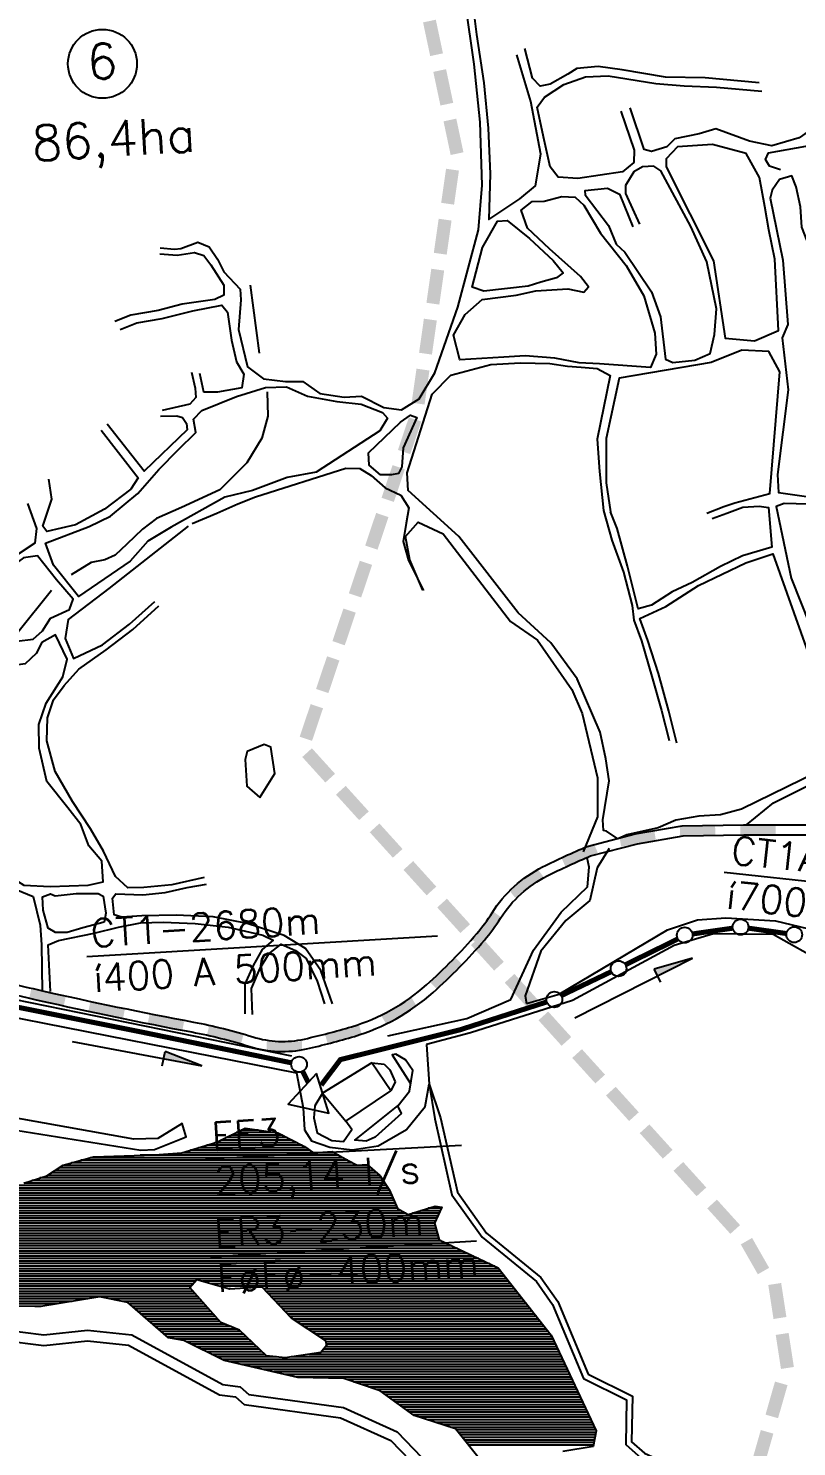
# Model space of a CAD drawing. Extents: x 682046 to 690153, y 7551609 to 7556947.
# Drawn here: x 685590 to 686352, y 7552906 to 7554313 of the extents above; entities that cross this region are included whole.
import ezdxf
from ezdxf.enums import TextEntityAlignment as Align

# ---------------------------------------------------------------- set-up
doc = ezdxf.new("R2010")
doc.units = 0
doc.header["$LTSCALE"] = 80
doc.header["$MEASUREMENT"] = 0
doc.linetypes.add('HIDDEN', pattern=[0.375, 0.25, -0.125])
for name, color, linetype in [('ESTACAO', 5, 'CONTINUOUS'), ('HATCH', 150, 'CONTINUOUS'), ('L-FERREA', 6, 'CONTINUOUS'), ('LIMITE-BACIA', 3, 'CONTINUOUS'), ('RIO', 4, 'CONTINUOUS'), ('RODOVIA', 1, 'CONTINUOUS'), ('RUA', 7, 'CONTINUOUS'), ('TEXTO', 5, 'CONTINUOUS'), ('TEXTO2', 5, 'CONTINUOUS')]:
    doc.layers.add(name, color=color, linetype=linetype)
doc.styles.get("Standard").update_dxf_attribs({"font": 'ROMANSBR.SHX'})

# ---------------------------------------------------------------- blocks, each defined once
blk = doc.blocks.new('*X10')
at = {"layer": 'HATCH', "color": 0}
for p, q in [((685851.803834, 7553210), (685781.029578, 7553210)), ((685846.922127, 7553212.5), (685786.11116, 7553212.5)), ((685842.04042, 7553215), (685791.192743, 7553215)), ((685835.887935, 7553217.5), (685796.274325, 7553217.5)), ((685818.215282, 7553220), (685801.355908, 7553220)), ((685898.105447, 7553195), (685701.135765, 7553195)), ((685893.747828, 7553197.5), (685742.923779, 7553197.5)), ((685869.393611, 7553200), (685750.993405, 7553200)), ((685865.798178, 7553202.5), (685759.063032, 7553202.5)), ((685861.567247, 7553205), (685767.132658, 7553205)), ((685856.685541, 7553207.5), (685775.202285, 7553207.5)), ((685932.967884, 7553180), (685616.624396, 7553180)), ((685930.107296, 7553182.5), (685620.491198, 7553182.5)), ((685927.246707, 7553185), (685624.358, 7553185)), ((685911.643905, 7553187.5), (685633.126131, 7553187.5)), ((685906.820683, 7553190), (685642.366422, 7553190)), ((685902.463065, 7553192.5), (685651.606713, 7553192.5)), ((685943.597537, 7553167.5), (685585.993712, 7553167.5)), ((685941.980211, 7553170), (685593.749835, 7553170)), ((685940.362886, 7553172.5), (685601.505957, 7553172.5)), ((685938.68906, 7553175), (685608.890791, 7553175)), ((685935.828472, 7553177.5), (685612.757593, 7553177.5)), ((685951.705844, 7553152.5), (685529.995664, 7553152.5)), ((685950.60193, 7553155), (685535.206412, 7553155)), ((685949.498016, 7553157.5), (685540.41716, 7553157.5)), ((685948.394101, 7553160), (685545.627908, 7553160)), ((685946.832188, 7553162.5), (685550.838656, 7553162.5)), ((685945.214862, 7553165), (685556.049404, 7553165)), ((685964.402884, 7553137.5), (685486.913173, 7553137.5)), ((685960.045255, 7553140), (685491.351913, 7553140)), ((685956.121502, 7553142.5), (685495.790654, 7553142.5)), ((685955.017588, 7553145), (685500.229395, 7553145)), ((685953.913673, 7553147.5), (685504.668136, 7553147.5)), ((685952.809759, 7553150), (685524.784916, 7553150)), ((685997.478642, 7553137.5), (685971.202495, 7553137.5)), ((685998.657264, 7553140), (685978.962785, 7553140)), ((685999.835887, 7553142.5), (685986.723074, 7553142.5)), ((685993.567714, 7553125), (685464.719468, 7553125)), ((685992.890984, 7553127.5), (685469.158209, 7553127.5)), ((685993.942774, 7553130), (685473.59695, 7553130)), ((685995.121397, 7553132.5), (685478.035691, 7553132.5)), ((685996.300019, 7553135), (685482.474432, 7553135)), ((685999.540408, 7553110), (685330.638668, 7553110)), ((685996.951362, 7553112.5), (685332.825, 7553112.5)), ((685996.274632, 7553115), (685335.011332, 7553115)), ((685995.597903, 7553117.5), (685337.197664, 7553117.5)), ((685994.921173, 7553120), (685341.056157, 7553120)), ((685994.244443, 7553122.5), (685435.920053, 7553122.5)), ((686026.163948, 7553097.5), (685319.707007, 7553097.5)), ((686020.83924, 7553100), (685321.893339, 7553100)), ((686015.514532, 7553102.5), (685324.079671, 7553102.5)), ((686010.189824, 7553105), (685326.266003, 7553105)), ((686004.865116, 7553107.5), (685328.452336, 7553107.5)), ((686056.805673, 7553082.5), (685314.909454, 7553082.5)), ((686052.787487, 7553085), (685315.37917, 7553085)), ((686047.462779, 7553087.5), (685315.848887, 7553087.5)), ((686042.138071, 7553090), (685316.318604, 7553090)), ((686036.813363, 7553092.5), (685316.78832, 7553092.5)), ((686031.488655, 7553095), (685317.520675, 7553095)), ((685753.736899, 7553067.5), (685312.091153, 7553067.5)), ((685755.923231, 7553070), (685312.56087, 7553070)), ((686064.670737, 7553072.5), (685313.030587, 7553072.5)), ((686062.704471, 7553075), (685313.500303, 7553075)), ((686060.738205, 7553077.5), (685313.97002, 7553077.5)), ((686058.771939, 7553080), (685314.439737, 7553080)), ((686066.637003, 7553070), (685762.956512, 7553070)), ((686068.60327, 7553067.5), (685771.776876, 7553067.5)), ((685758.14377, 7553055), (685309.74257, 7553055)), ((685755.91602, 7553057.5), (685310.212286, 7553057.5)), ((685753.688271, 7553060), (685310.682003, 7553060)), ((685751.460522, 7553062.5), (685311.15172, 7553062.5)), ((685751.550566, 7553065), (685311.621436, 7553065)), ((686070.569536, 7553065), (685780.59724, 7553065)), ((685790.599538, 7553062.5), (685789.417604, 7553062.5)), ((686072.535802, 7553062.5), (685823.532763, 7553062.5)), ((686074.502068, 7553060), (685825.873748, 7553060)), ((686076.468334, 7553057.5), (685828.214733, 7553057.5)), ((686078.4346, 7553055), (685830.555718, 7553055)), ((685618.413832, 7553047.5), (685305.968393, 7553047.5)), ((685633.73143, 7553050), (685307.480229, 7553050)), ((685649.049028, 7553052.5), (685308.992064, 7553052.5)), ((685603.096234, 7553045), (685596.819965, 7553045)), ((685760.371519, 7553052.5), (685671.053471, 7553052.5)), ((685762.599268, 7553050), (685683.793512, 7553050)), ((685764.827017, 7553047.5), (685690.686688, 7553047.5)), ((685767.054766, 7553045), (685693.545357, 7553045)), ((685769.282515, 7553042.5), (685696.404026, 7553042.5)), ((685771.510264, 7553040), (685699.262695, 7553040)), ((686080.400867, 7553052.5), (685832.896703, 7553052.5)), ((686082.367133, 7553050), (685835.237688, 7553050)), ((686084.333399, 7553047.5), (685837.578672, 7553047.5)), ((686086.299665, 7553045), (685839.919657, 7553045)), ((686088.265931, 7553042.5), (685842.260642, 7553042.5)), ((686090.232197, 7553040), (685844.601627, 7553040)), ((685773.738013, 7553037.5), (685702.121364, 7553037.5)), ((685775.965763, 7553035), (685704.980033, 7553035)), ((685778.193512, 7553032.5), (685707.838702, 7553032.5)), ((685780.421261, 7553030), (685710.697371, 7553030)), ((685785.225272, 7553027.5), (685713.556041, 7553027.5)), ((685791.191237, 7553025), (685716.41471, 7553025)), ((686092.198464, 7553037.5), (685846.942612, 7553037.5)), ((686094.16473, 7553035), (685849.283597, 7553035)), ((686096.130996, 7553032.5), (685852.267718, 7553032.5)), ((686098.097262, 7553030), (685856.10255, 7553030)), ((686100.063528, 7553027.5), (685859.937382, 7553027.5)), ((686102.029794, 7553025), (685863.772214, 7553025)), ((685797.157202, 7553022.5), (685719.273379, 7553022.5)), ((685801.038493, 7553020), (685722.132048, 7553020)), ((685803.658224, 7553017.5), (685724.990717, 7553017.5)), ((685806.277955, 7553015), (685727.849386, 7553015)), ((685808.897686, 7553012.5), (685736.806422, 7553012.5)), ((686103.996061, 7553022.5), (685867.607046, 7553022.5)), ((686105.962327, 7553020), (685871.441878, 7553020)), ((686107.928593, 7553017.5), (685875.276711, 7553017.5)), ((686109.37991, 7553015), (685879.111543, 7553015)), ((686110.546917, 7553012.5), (685882.946375, 7553012.5)), ((685811.517416, 7553010), (685746.577709, 7553010)), ((685814.137147, 7553007.5), (685751.620107, 7553007.5)), ((685816.756878, 7553005), (685756.662505, 7553005)), ((685819.376609, 7553002.5), (685761.704903, 7553002.5)), ((685821.99634, 7553000), (685766.747301, 7553000)), ((685824.616071, 7552997.5), (685771.789699, 7552997.5)), ((686117.548957, 7552997.5), (685868.261311, 7552997.5)), ((686116.381951, 7553000), (685880.84401, 7553000)), ((686115.214944, 7553002.5), (685882.808349, 7553002.5)), ((686114.047937, 7553005), (685884.772687, 7553005)), ((686111.713924, 7553010), (685884.940988, 7553010)), ((686112.88093, 7553007.5), (685885.424867, 7553007.5)), ((685836.187082, 7552995), (685776.832097, 7552995)), ((686119.882971, 7552992.5), (685781.874495, 7552992.5)), ((686121.049978, 7552990), (685789.891125, 7552990)), ((686122.216984, 7552987.5), (685800.878841, 7552987.5)), ((686123.383991, 7552985), (685811.866558, 7552985)), ((686118.715964, 7552995), (685850.619542, 7552995)), ((686124.550998, 7552982.5), (685822.854274, 7552982.5)), ((686125.718005, 7552980), (685833.84199, 7552980)), ((686126.885012, 7552977.5), (685844.829707, 7552977.5)), ((686128.052018, 7552975), (685855.817423, 7552975)), ((686129.219025, 7552972.5), (685905.501755, 7552972.5)), ((686130.386032, 7552970), (685912.951468, 7552970)), ((686131.553039, 7552967.5), (685920.401181, 7552967.5)), ((686132.720045, 7552965), (685927.850894, 7552965)), ((686133.887052, 7552962.5), (685935.300607, 7552962.5)), ((686135.054059, 7552960), (685940.744459, 7552960)), ((686136.221066, 7552957.5), (685944.188404, 7552957.5)), ((686137.388072, 7552955), (685947.632349, 7552955)), ((686138.555079, 7552952.5), (685951.076295, 7552952.5)), ((686139.722086, 7552950), (685954.52024, 7552950)), ((686140.889093, 7552947.5), (685957.964185, 7552947.5)), ((686142.056099, 7552945), (685961.408131, 7552945)), ((686143.223106, 7552942.5), (685964.852076, 7552942.5)), ((686144.390113, 7552940), (685968.296022, 7552940)), ((686145.55712, 7552937.5), (685971.739967, 7552937.5)), ((686146.724126, 7552935), (685978.340688, 7552935)), ((686147.891133, 7552932.5), (685986.047631, 7552932.5)), ((686149.05814, 7552930), (685993.754575, 7552930)), ((686150.225147, 7552927.5), (686001.461518, 7552927.5)), ((686151.392154, 7552925), (686009.168461, 7552925)), ((686152.55916, 7552922.5), (686014.585836, 7552922.5)), ((686152.726722, 7552920), (686016.576164, 7552920)), ((686152.276585, 7552917.5), (686018.566492, 7552917.5)), ((686151.826448, 7552915), (686020.55682, 7552915)), ((686151.376312, 7552912.5), (686022.547148, 7552912.5)), ((686150.926175, 7552910), (686024.537476, 7552910)), ((686150.476039, 7552907.5), (686026.527804, 7552907.5))]:
    blk.add_line(p, q, dxfattribs=at)
blk = doc.blocks.new('C')
at = {"layer": 'LIMITE-BACIA'}
blk.add_solid([(-33.924369, -12.897837), (-34.049212, 12.897837), (34.174054, -12.568263), (34.049212, 13.227411)], dxfattribs=at)
blk = doc.blocks.new('G1')
at = {"layer": 'LIMITE-BACIA', "xscale": 0.5, "yscale": 0.5, "zscale": 0.5}
blk.add_blockref('C', (-0.062421, 0), dxfattribs=at)
blk = doc.blocks.new('ER')
at = {"layer": 'L-FERREA'}
blk.add_solid([(-17.530155, 4.894154), (-17.49992, -5.105801), (17.469685, 4.999977), (17.49992, -4.999977)], dxfattribs=at)

msp = doc.modelspace()

# ---------------------------------------------------------------- linework, layer by layer
at = {"layer": 'ESTACAO'}
for p, q in [((686131.987742, 7553331.232971), (686248.553626, 7553390.739328)), ((686248.553626, 7553390.739328), (686210.720454, 7553379.743805)), ((686217.290574, 7553366.762838), (686210.720454, 7553379.743805)), ((685633.788133, 7553308.051974), (685762.363821, 7553283.620348)), ((685722.965815, 7553283.838639), (685725.731285, 7553298.122342)), ((685762.363821, 7553283.620348), (685725.731285, 7553298.122342))]:
    msp.add_line(p, q, dxfattribs=at)
at = {"layer": 'ESTACAO', "linetype": 'CONTINUOUS', "const_width": 5.012183}
for points in [[(686248.623329, 7553414.604667), (686288.524178, 7553420.365526)], [(686303.952611, 7553420.383629), (686341.759586, 7553415.015621)], [(686182.090606, 7553384.065689), (686234.140239, 7553409.631802)], [(686118.411528, 7553353.405919), (686168.132228, 7553377.196615)]]:
    msp.add_lwpolyline(points, dxfattribs=at)
at = {"layer": 'ESTACAO', "const_width": 5.012183}
for points in [[(685546.93394, 7553348.498612), (685704.975601, 7553316.757633), (685850.988047, 7553286.763559)], [(685862.143178, 7553278.243689), (685867.694534, 7553267.285172)]]:
    msp.add_lwpolyline(points, dxfattribs=at)
at = {"layer": 'ESTACAO', "linetype": 'HIDDEN', "const_width": 5.012183}
msp.add_lwpolyline([(685880.531941, 7553264.69578), (685899.572861, 7553289.92616), (686018.239388, 7553319.54513), (686104.208556, 7553347.189005)], dxfattribs=at)
at = {"layer": 'ESTACAO'}
msp.add_lwpolyline([(685875.825756, 7553276.148717), (685847.947091, 7553245.759213), (685888.204505, 7553236.810333)], close=True, dxfattribs=at)
for centre in [(686240.910408, 7553413.49108), (686296.237098, 7553421.479112), (686349.475099, 7553413.920137), (686175.320437, 7553380.206411), (686111.629915, 7553349.566786), (685858.621547, 7553285.195475)]:
    msp.add_circle(centre, 7.792895, dxfattribs=at)
for points in [[(686210.720454, 7553379.743805), (686214.005514, 7553373.253322), (686248.553626, 7553390.739328)], [(685725.731285, 7553298.122342), (685724.34855, 7553290.98049), (685762.363821, 7553283.620348)]]:
    msp.add_solid(points, dxfattribs=at)
at = {"layer": 'L-FERREA'}
for points in [[(685538.284603, 7553374.100071, 0.006673), (685603.077729, 7553358.470766, 0.009488), (685754.005451, 7553327.18805, -0.02972), (685812.788327, 7553312.50214, 0.132074), (685863.923617, 7553310.372917, 0.017489), (685910.598443, 7553322.589143, 0.109609), (685984.823631, 7553364.040341, 0.034213), (686034.716708, 7553415.008204, 0.035515), (686049.966747, 7553435.690927, -0.135891), (686100.076436, 7553481.108993, -0.017149), (686144.369204, 7553501.524754), (686191.936531, 7553513.974575), (686238.416368, 7553521.904871), (686299.284912, 7553523.031334), (686362.066252, 7553523.031334)], [(685535.810157, 7553364.411051, 0.006673), (685600.862736, 7553348.719161, 0.009488), (685752.162059, 7553317.359423, -0.02972), (685809.792609, 7553302.961402, 0.132074), (685866.115806, 7553300.61616, 0.017489), (685913.46719, 7553313.009462, 0.109609), (685991.474837, 7553356.572982, 0.034213), (686042.324108, 7553408.517637, 0.035515), (686058.416139, 7553430.342304, -0.135891), (686104.571372, 7553472.176157, -0.016897), (686147.58981, 7553492.030843), (686194.047469, 7553504.19023), (686239.355127, 7553511.920532), (686299.377436, 7553513.031334), (686361.964288, 7553513.031334)]]:
    msp.add_lwpolyline(points, format="xyb", dxfattribs=at)
at = {"layer": 'RIO'}
for points in [[(685810.092148, 7554058.214755), (685819.069501, 7553990.917913)], [(685826.878552, 7553952.457742), (685827.6084, 7553928.388901), (685821.769637, 7553906.508141), (685806.851916, 7553882.003646), (685780.218351, 7553855.16798), (685742.023717, 7553837.675571), (685717.136222, 7553826.721152), (685703.392565, 7553816.21285), (685687.811386, 7553801.443768), (685676.160406, 7553790.563144), (685665.887976, 7553785.914015), (685652.445766, 7553783.246517), (685632.739971, 7553770.847421)], [(685613.019478, 7553755.512667), (685579.669732, 7553713.680017)], [(685585.790513, 7553167.434504), (685608.521651, 7553174.761341), (685624.69777, 7553185.219671), (685654.681821, 7553193.331983), (685715.326532, 7553195.509546), (685742.333748, 7553197.317206), (685777.216178, 7553208.123912), (685805.121022, 7553221.852334), (685837.64371, 7553217.251625), (685863.979106, 7553203.764849), (685872.870484, 7553197.582438), (685891.437935, 7553198.825204), (685907.306933, 7553189.721035), (685916.085378, 7553185.225448), (685926.213095, 7553185.903322), (685938.819059, 7553174.886388), (685948.274956, 7553160.269825), (685956.268707, 7553142.16663), (685966.848038, 7553136.097199), (685993.40364, 7553144.652164), (686000.268324, 7553143.417251), (685992.844723, 7553127.670901), (685997.349665, 7553111.028575), (686056.040744, 7553083.472566), (686108.628028, 7553016.610707), (686153.00492, 7552921.545079), (686150.239811, 7552906.188022), (686119.994247, 7552901.055018)], [(686038.585984, 7552892.354028), (686013.788687, 7552923.501278), (685972.63365, 7552936.851265), (685939.019926, 7552961.251858), (685902.879284, 7552973.380058), (685857.303203, 7552974.661945), (685784.39436, 7552991.250661), (685744.232008, 7553011.162989), (685729.126955, 7553013.882724), (685688.995198, 7553048.979264), (685661.061985, 7553054.460646), (685602.735954, 7553044.941198), (685553.378617, 7553045.431782)]]:
    msp.add_lwpolyline(points, dxfattribs=at)
at = {"layer": 'RIO', "linetype": 'CONTINUOUS'}
msp.add_lwpolyline([(685844.902645, 7552994.189863), (685826.269814, 7552995.921839), (685799.406424, 7553021.557478), (685781.113714, 7553029.222922), (685750.402544, 7553063.687273), (685757.320298, 7553071.597501), (685789.643395, 7553062.436003), (685821.590405, 7553064.574296), (685850.616734, 7553033.576307), (685884.675259, 7553011.372908), (685885.68421, 7553006.160088), (685880.210123, 7552999.193256)], close=True, dxfattribs=at)
at = {"layer": 'RODOVIA'}
msp.add_line((685930.840821, 7553286.842642), (685881.993391, 7553256.533907), dxfattribs=at)
at = {"layer": 'RODOVIA', "linetype": 'CONTINUOUS'}
for points in [[(685851.58739, 7553293.189742), (685446.379284, 7553375.967228), (685325.488475, 7553397.220892), (685270.639832, 7553407.288423), (685233.327222, 7553413.966201), (685233.327222, 7553413.966201), (685197.962428, 7553420.761655), (684919.344378, 7553470.17568), (684881.93056, 7553478.712213)], [(686084.085948, 7553345.501264), (686116.559787, 7553354.881051), (686223.872267, 7553418.742805), (686253.423498, 7553428.780225), (686281.6788, 7553430.671422), (686330.886963, 7553427.707655), (686371.009738, 7553418.204891)], [(686469.910914, 7553299.681547), (686465.416473, 7553314.985726), (686453.826416, 7553334.732943), (686411.179024, 7553362.452173), (686379.086961, 7553385.732133), (686328.688692, 7553414.064771), (686269.510075, 7553414.613304), (686230.338755, 7553403.115719), (686129.823786, 7553348.529842), (686028.620328, 7553316.357317), (685984.840406, 7553304.865592)], [(685946.599932, 7553313.618216), (686024.879927, 7553330.817206), (686068.453582, 7553349.55529)]]:
    msp.add_lwpolyline(points, dxfattribs=at)
at = {"layer": 'RODOVIA'}
msp.add_lwpolyline([(685543.520883, 7553338.273794), (685856.044242, 7553276.93235)], dxfattribs=at)
at = {"layer": 'RUA'}
for p, q in [((685930.840821, 7553286.842642), (685942.839012, 7553285.482577)), ((685949.490127, 7553258.888498), (685930.840821, 7553286.842642)), ((685942.839012, 7553285.482577), (685948.62358, 7553279.921104)), ((685948.62358, 7553279.921104), (685953.762955, 7553267.827047)), ((685953.762955, 7553267.827047), (685949.490127, 7553258.888498)), ((685881.993391, 7553256.533907), (685904.953277, 7553228.868282)), ((685904.953277, 7553228.868282), (685949.490127, 7553258.888498)), ((685960.199553, 7553236.351541), (685956.589373, 7553243.948818))]:
    msp.add_line(p, q, dxfattribs=at)
for points in [[(686029.081843, 7554370.100466), (686019.498351, 7554368.382306), (686017.56799, 7554365.022937), (686029.73093, 7554344.302747), (686034.387633, 7554306.929398), (686041.907418, 7554258.980553), (686045.993554, 7554214.032024), (686047.934065, 7554168.939858), (686046.656162, 7554123.6323), (686077.62061, 7554144.009001), (686092.923446, 7554156.8771), (686098.352456, 7554188.465232), (686088.400088, 7554240.558111), (686074.515247, 7554287.00424)], [(685720.954287, 7554095.371988), (685735.044242, 7554094.161638), (685741.481068, 7554094.59247), (685758.28719, 7554101.100911), (685769.37397, 7554096.459411), (685777.744532, 7554084.099092), (685783.969494, 7554071.595162), (685800.208423, 7554054.377927), (685800.925882, 7554043.658792), (685798.571818, 7554014.429926), (685807.519747, 7553977.3438), (685823.399947, 7553965.486119), (685845.143006, 7553962.634584), (685862.379603, 7553962.711559), (685879.332617, 7553950.925684), (685903.293021, 7553947.145849), (685920.457872, 7553948.294735), (685942.774899, 7553936.867887), (685960.155012, 7553934.801042), (685977.746965, 7553945.668932), (685993.261663, 7553971.47182), (686015.848752, 7554036.509801), (686036.573848, 7554113.267049), (686040.069096, 7554157.646306), (686038.053441, 7554219.960851), (686032.033569, 7554277.700532), (686023.72458, 7554337.440423)], [(686418.117923, 7554317.263185), (686427.419949, 7554304.610163), (686432.314114, 7554285.627782), (686431.754975, 7554275.935378), (686410.113974, 7554256.383825), (686384.386789, 7554225.696902), (686354.408789, 7554204.38044), (686327.15365, 7554196.521805), (686305.106763, 7554201.080534), (686271.674551, 7554213.325302), (686255.08097, 7554208.594029), (686231.272458, 7554203.379842), (686223.33755, 7554195.607517), (686207.946457, 7554190.956729), (686200.57069, 7554192.876783), (686186.933639, 7554234.204564)], [(686314.658669, 7554259.012207), (686261.073689, 7554263.939391), (686221.957703, 7554264.868654), (686178.881703, 7554271.918177), (686155.223009, 7554275.301009), (686134.063199, 7554273.175257), (686125.204402, 7554267.615949), (686107.392256, 7554257.909978), (686097.590179, 7554255.834954), (686089.953853, 7554263.837595), (686082.313071, 7554293.124299)], [(686107.50036, 7554175.785509), (686100.946735, 7554205.686558), (686094.719755, 7554235.067917), (686101.881096, 7554244.770476), (686120.917944, 7554257.396339), (686142.406427, 7554265.21993), (686165.074591, 7554266.027693), (686212.439254, 7554258.555721), (686240.292108, 7554256.163115), (686272.339074, 7554254.760704), (686317.34668, 7554250.678363)], [(686177.474569, 7554231.157713), (686190.950783, 7554192.232899), (686190.55248, 7554180.137528), (686179.090527, 7554170.922237), (686134.839712, 7554164.339797), (686115.439059, 7554165.455021), (686107.50036, 7554175.785509)], [(685720.473662, 7554089.516266), (685737.798251, 7554087.959359), (685754.821183, 7554090.909745), (685764.085505, 7554087.90786), (685771.065258, 7554078.414636), (685784.182838, 7554058.466352), (685783.944249, 7554048.489988), (685775.162621, 7554044.280242), (685742.861022, 7554039.40176), (685718.800729, 7554033.26389), (685691.912896, 7554028.747736), (685676.033597, 7554022.251955)], [(685681.088098, 7554014.440868), (685697.869686, 7554020.997042), (685722.952942, 7554025.392383), (685753.268952, 7554032.854449), (685781.901055, 7554038.392836), (685787.797509, 7554031.543589), (685791.472544, 7554003.719354), (685796.529775, 7553982.326085), (685803.690563, 7553970.128523), (685801.888715, 7553956.425556), (685777.707775, 7553952.090609), (685764.11299, 7553952.086162), (685760.139059, 7553970.835454)], [(685751.897726, 7553972.09484), (685755.690677, 7553956.04989), (685756.294041, 7553947.035365), (685750.400316, 7553940.302458), (685722.730865, 7553933.923018)], [(685721.288278, 7553928.393521), (685737.589931, 7553928.579146), (685743.124368, 7553927.138581), (685747.155907, 7553921.069996), (685747.578262, 7553914.759839), (685704.997653, 7553873.879204), (685668.354563, 7553920.323082)], [(685662.400501, 7553914.491621), (685699.103927, 7553867.146296), (685691.707306, 7553855.785341), (685665.84519, 7553835.944533), (685636.974498, 7553820.429781), (685608.402731, 7553813.989947), (685604.431528, 7553819.157085), (685613.509326, 7553846.023901), (685610.377346, 7553865.735061)], [(685589.328359, 7553841.688953), (685598.236147, 7553816.931442), (685596.494635, 7553802.327028), (685578.270487, 7553790.24136), (685542.724453, 7553766.130414), (685521.011794, 7553752.000253), (685512.529117, 7553756.865426), (685492.374203, 7553773.626228), (685547.04943, 7553796.301081)], [(686268.183951, 7553826.823341), (686282.700499, 7553832.038764), (686298.579339, 7553838.052668), (686314.78809, 7553839.13756), (686324.090962, 7553837.638327), (686327.434984, 7553798.253453), (686298.26055, 7553789.935044), (686276.321905, 7553779.271773), (686248.370639, 7553763.254969), (686228.451921, 7553754.14147), (686208.111271, 7553740.755961), (686194.909938, 7553737.043167), (686184.282997, 7553779.477047), (686173.98594, 7553816.981939), (686167.21697, 7553833.504054)], [(685663.693443, 7553701.458589), (685690.40519, 7553721.953271), (685715.539336, 7553744.500807)], [(685764.419011, 7553470.468433), (685732.495078, 7553463.295246), (685704.584765, 7553460.707649), (685688.765494, 7553460.368317), (685676.480419, 7553471.777397), (685664.718209, 7553496.891834), (685651.713993, 7553519.045175), (685634.072904, 7553545.924597), (685616.956919, 7553575.717131), (685608.443486, 7553606.085455), (685609.05995, 7553629.150436), (685615.078129, 7553646.821063), (685625.637272, 7553661.198147), (685640.40178, 7553677.295714), (685667.209414, 7553696.357805), (685693.921161, 7553716.852486), (685719.724265, 7553740.164289)], [(686302.108449, 7553522.834731), (686329.070376, 7553544.619974), (686362.670084, 7553561.591445), (686395.852556, 7553569.070485), (686407.095997, 7553589.803678), (686404.926907, 7553606.484293), (686413.517154, 7553619.67858), (686434.054721, 7553627.362898), (686495.740727, 7553633.594907), (686529.273564, 7553635.839343), (686542.479052, 7553627.258714), (686561.207502, 7553599.067138), (686566.520273, 7553582.596937), (686564.217442, 7553569.823455)], [(685891.62123, 7553345.156919), (685880.048501, 7553378.198442), (685864.893662, 7553400.20781), (685843.862205, 7553413.189973), (685807.059448, 7553425.116498), (685773.507729, 7553431.504719), (685736.659292, 7553433.35531), (685702.870125, 7553432.532699), (685682.797547, 7553431.189192), (685675.436975, 7553433.574495), (685673.617421, 7553450.001007), (685676.914165, 7553454.538639), (685703.630442, 7553453.448835), (685725.805701, 7553455.652597), (685747.789218, 7553460.721465), (685767.001119, 7553464.165839)], [(685812.383339, 7553334.816866), (685811.374281, 7553360.651038), (685820.116132, 7553380.662441), (685828.524651, 7553394.895577), (685840.853141, 7553404.354674), (685854.953245, 7553398.103491), (685865.564858, 7553390.179858), (685876.418448, 7553367.88257), (685883.687636, 7553345.345395)], [(685518.348765, 7553150.828979), (685527.985413, 7553227.901848), (685701.777193, 7553199.96635), (685715.262149, 7553200.868932), (685746.724766, 7553213.387383), (685742.710863, 7553226.655085), (685718.717547, 7553211.51279), (685694.790154, 7553210.952531), (685530.264737, 7553240.54951), (685543.520883, 7553338.273794)], [(685960.199553, 7553236.351541), (685934.161082, 7553212.977313), (685925.217355, 7553209.133974), (685913.794026, 7553209.991739), (685956.96494, 7553244.246822), (685967.918128, 7553258.499574), (685971.398193, 7553279.282332), (685964.211658, 7553289.617011), (685954.619281, 7553295.464395), (685950.883565, 7553294.673577), (685969.19376, 7553266.117576)], [(685856.044242, 7553276.93235), (685862.552499, 7553241.96518), (685864.009545, 7553220.196283), (685870.996584, 7553209.210102), (685889.116431, 7553203.134111), (685911.17736, 7553200.44566), (685936.971198, 7553204.254627), (685965.044361, 7553220.711243), (685983.547314, 7553243.322111), (685987.471724, 7553265.552577)], [(685881.993391, 7553256.533907), (685874.165047, 7553244.112666), (685873.341323, 7553232.160261), (685876.505583, 7553217.230069), (685891.09148, 7553209.553781), (685902.514809, 7553208.696016), (685910.918042, 7553220.61496), (685904.953277, 7553228.868282)]]:
    msp.add_lwpolyline(points, dxfattribs=at)
at = {"layer": 'RUA', "linetype": 'CONTINUOUS'}
for points in [[(686335.777903, 7554172.748922), (686324.924194, 7554176.266225), (686320.929232, 7554183.071823), (686324.028721, 7554189.644972), (686361.118112, 7554196.358992), (686396.159081, 7554215.205467), (686412.584459, 7554220.327644), (686430.39118, 7554218.690295), (686485.699558, 7554186.032353), (686498.707447, 7554182.64611), (686518.68983, 7554181.145661), (686534.995851, 7554181.52759), (686603.838001, 7554167.389428), (686622.163177, 7554158.006517), (686643.684993, 7554151.994725), (686733.418474, 7554075.206804), (686735.968332, 7554068.978521), (686722.40165, 7554036.407224), (686706.875512, 7554020.432172), (686684.158851, 7554035.549657)], [(686189.647228, 7554116.351783), (686176.908313, 7554148.034869), (686164.456608, 7554154.27441), (686141.952429, 7554152.060851), (686142.23521, 7554147.835983), (686165.497923, 7554117.564607), (686173.112994, 7554098.977252), (686181.430586, 7554091.046406), (686208.12489, 7554051.809826), (686216.868869, 7554026.93234), (686221.81086, 7553984.825225), (686229.093804, 7553981.776221), (686250.893272, 7553983.942613), (686266.020247, 7553990.613465), (686270.432711, 7554009.298554), (686272.259663, 7554034.883578), (686262.75939, 7554081.636663), (686246.965903, 7554116.651769), (686217.073422, 7554171.942141), (686210.400927, 7554176.446628), (686199.125285, 7554175.691921), (686190.573685, 7554170.951102), (686182.218831, 7554157.323022), (686182.089507, 7554149.39384), (686196.240115, 7554118.768879)], [(686367.340796, 7554067.696604), (686364.703724, 7554096.519336), (686357.041524, 7554115.810835), (686355.674751, 7554136.231002), (686351.536211, 7554155.758348), (686347.25847, 7554166.788788), (686334.761874, 7554163.123163), (686327.669688, 7554152.746304), (686325.74633, 7554144.653194), (686338.192993, 7554083.057134), (686343.133817, 7554019.319581), (686337.624567, 7554006.172384), (686343.345143, 7553954.51139), (686332.767061, 7553870.474154), (686333.96084, 7553852.638581), (686389.600847, 7553844.695318), (686408.864172, 7553842.448165), (686423.851995, 7553840.622141), (686441.142523, 7553836.121071)], [(686374.874089, 7553840.67306), (686339.456478, 7553841.836445), (686331.650115, 7553838.640522), (686346.41183, 7553767.586253), (686401.335734, 7553629.493735), (686426.052085, 7553631.677271), (686445.690237, 7553634.4063), (686475.899319, 7553637.842867), (686503.242347, 7553641.794901), (686530.585376, 7553645.746935), (686562.062542, 7553651.390275), (686589.028531, 7553660.97544), (686618.766312, 7553671.453452), (686631.239752, 7553681.123484), (686639.515545, 7553695.538324), (686647.656773, 7553721.824946), (686653.818842, 7553777.681071), (686651.509465, 7553834.167237), (686680.582988, 7553943.666223), (686706.261925, 7554004.946077), (686699.139847, 7554017.670255), (686679.453095, 7554028.963531)], [(686262.99086, 7553832.071712), (686279.527334, 7553838.836932), (686290.614455, 7553842.408216), (686325.408079, 7553851.719239), (686335.161337, 7553972.262063), (686324.398789, 7553992.682199), (686297.392792, 7553993.866479), (686267.251805, 7553981.502435), (686175.873535, 7553966.145647), (686163.06731, 7553906.078011), (686163.170452, 7553862.232422), (686167.21697, 7553833.504054)], [(686174.579568, 7553509.071726), (686163.29427, 7553516.690255), (686160.3788, 7553517.214632), (686159.659661, 7553527.958867), (686165.909063, 7553566.482201), (686162.621032, 7553588.241585), (686156.995326, 7553614.748239), (686134.421453, 7553667.622626), (686108.304331, 7553703.545933), (686075.832238, 7553733.071041), (686017.009745, 7553808.834356), (685966.853955, 7553854.46896), (685965.67422, 7553872.094703), (685990.657347, 7553950.179189), (686009.04052, 7553969.093883), (686048.846247, 7553979.475116), (686078.238253, 7553981.442396), (686107.105153, 7553980.496564), (686124.549944, 7553978.066731), (686138.314449, 7553976.82955), (686154.229605, 7553975.736317), (686166.943902, 7553968.672887), (686154.119468, 7553905.668153), (686156.276884, 7553873.435422), (686160.299534, 7553834.852115), (686168.765024, 7553805.200074), (686180.241868, 7553773.591116), (686188.947071, 7553740.357662), (686190.622798, 7553726.079972), (686198.130568, 7553705.357481), (686208.413349, 7553670.071146), (686217.883395, 7553636.169394), (686225.63201, 7553606.46937)], [(685752.482338, 7553821.95015), (685776.997757, 7553832.224923), (685797.976743, 7553841.543502), (685815.515156, 7553848.473321), (685905.0455, 7553876.697052), (685918.746181, 7553876.608197), (685930.026726, 7553869.448828), (685943.793496, 7553857.419404), (685959.42326, 7553849.831648), (685967.455002, 7553837.41839), (685964.877397, 7553822.136522), (685961.77471, 7553803.941571), (685966.988027, 7553785.22398), (685981.953361, 7553755.287498)], [(685748.794631, 7553819.112986), (685670.038165, 7553757.284134), (685629.745715, 7553726.48704), (685626.859416, 7553707.624041), (685634.91034, 7553687.958856), (685663.693443, 7553701.458589)], [(685981.164198, 7553755.885114), (685968.377871, 7553785.834302), (685964.220014, 7553809.013657), (685976.633865, 7553823.208493), (686001.523216, 7553811.717895), (686068.321302, 7553724.725639), (686094.871578, 7553706.2517), (686129.047983, 7553657.065463), (686139.227896, 7553633.393032), (686154.33764, 7553569.43223), (686154.34789, 7553530.700673), (686140.369791, 7553496.062879)], [(686233.121308, 7553603.830409), (686225.228866, 7553635.67928), (686214.802232, 7553673.114461), (686204.328812, 7553705.86983), (686196.39069, 7553727.642767), (686222.243997, 7553739.446096), (686254.690747, 7553760.324609), (686301.427156, 7553782.879083), (686328.189111, 7553791.865239), (686390.718246, 7553616.061531), (686391.812403, 7553589.85302), (686387.039397, 7553582.273069), (686297.050225, 7553538.482277), (686276.548401, 7553532.793092), (686255.042047, 7553531.353618), (686232.24577, 7553527.669333), (686214.7553, 7553520.023231), (686183.548267, 7553512.898029), (686174.579568, 7553509.071726)], [(685573.288534, 7553470.974367), (685585.719142, 7553463.15382), (685611.798747, 7553461.65468), (685649.58824, 7553463.102471), (685664.531102, 7553466.265767), (685663.161786, 7553486.723945), (685650.226692, 7553502.08173), (685642.319439, 7553523.183861), (685629.312276, 7553539.618376), (685608.615784, 7553565.81314), (685600.993424, 7553598.831637), (685600.485557, 7553622.592186), (685607.737373, 7553643.627398), (685624.399677, 7553669.618743), (685628.634777, 7553687.207351), (685617.278395, 7553711.323336), (685603.701493, 7553703.925175), (685597.956317, 7553692.724945)], [(685597.956317, 7553692.724945), (685587.065878, 7553682.61201), (685571.029907, 7553680.475318), (685556.359038, 7553691.563092), (685554.419982, 7553688.188593)], [(686068.453582, 7553349.55529), (686091.107431, 7553398.37871), (686118.524587, 7553436.147984), (686144.666734, 7553461.481599), (686146.239785, 7553481.01315), (686144.18278, 7553490.228882)], [(686166.07819, 7553499.305446), (686154.273632, 7553480.227736), (686146.911418, 7553447.716368), (686123.078779, 7553427.819835), (686098.304742, 7553397.697026), (686082.901072, 7553353.342484), (686084.085948, 7553345.501264)], [(685572.694874, 7553460.919428), (685594.920341, 7553451.614665), (685601.856196, 7553423.299223), (685603.150646, 7553403.959575), (685604.068346, 7553357.973534)], [(685612.125275, 7553357.374095), (685609.725883, 7553403.980454), (685620.239347, 7553408.281602), (685655.413189, 7553415.312581), (685679.499412, 7553421.241705), (685701.530845, 7553425.594288), (685723.802017, 7553426.365462), (685755.584386, 7553424.895278), (685788.227434, 7553421.324203), (685822.591911, 7553413.551425), (685833.011754, 7553408.492921), (685822.117012, 7553399.129814), (685813.087505, 7553383.416105), (685804.966642, 7553364.885274), (685804.903767, 7553335.395478)], [(685984.840406, 7553304.865592), (685987.471724, 7553265.552577), (685993.169586, 7553231.153497), (686010.095721, 7553155.904446), (686040.15376, 7553113.692617), (686093.951086, 7553069.852838), (686109.853905, 7553047.006169), (686140.710271, 7552973.436065), (686183.145763, 7552952.519006), (686182.418904, 7552907.95344), (686197.87586, 7552894.435824), (686226.263459, 7552881.330199), (686252.717072, 7552827.82577), (686276.476058, 7552814.185352), (686309.620835, 7552805.548256), (686353.341483, 7552817.377063), (686421.653095, 7552846.63885), (686484.198731, 7552881.228694)], [(685987.471724, 7553265.552577), (685998.923156, 7553232.276147), (686015.553549, 7553158.341884), (686044.46834, 7553117.735569), (686098.290437, 7553073.875604), (686115.017621, 7553049.844617), (686145.26641, 7552977.723142), (686189.065188, 7552956.1341), (686188.322129, 7552910.575236), (686201.098115, 7552899.402216), (686230.598821, 7552885.782707), (686257.180007, 7552832.020252), (686278.713029, 7552819.657796), (686309.592611, 7552811.61098), (686351.413179, 7552822.925713), (686419.075048, 7552851.909177), (686481.362904, 7552886.35646)], [(685563.705407, 7553011.601129), (685605.561747, 7553006.104983), (685648.952587, 7553010.909781), (685689.633593, 7553006.50568), (685779.732287, 7552957.44223), (685795.726282, 7552955.342062), (685804.340591, 7552947.808566), (685899.742604, 7552934.577444), (685949.667423, 7552911.855357), (685987.429959, 7552872.655576), (686034.027556, 7552769.351368), (686044.599762, 7552711.811195), (686037.437786, 7552669.763882), (686027.897401, 7552654.612914), (685992.868332, 7552622.035571), (685969.722189, 7552608.458911), (685945.163659, 7552571.319415), (685924.8745, 7552494.242169), (685921.96165, 7552464.710223), (685926.570133, 7552434.212413), (685940.798712, 7552415.993229)], [(685563.813026, 7553022.214576), (685605.669367, 7553016.71843), (685648.939633, 7553021.509876), (685692.841223, 7553016.757117), (685783.048936, 7552967.6343), (685800.261363, 7552965.37414), (685808.907011, 7552957.813238), (685902.710484, 7552944.803814), (685955.861681, 7552920.613319), (685996.28476, 7552878.651734), (686044.159629, 7552772.515886), (686055.300495, 7552711.880736), (686047.472856, 7552665.925375), (686036.08088, 7552647.83392), (685999.197281, 7552613.531847), (685977.162719, 7552600.607199), (685954.911354, 7552566.956792), (685935.2783, 7552492.372049), (685932.576956, 7552464.984468), (685936.57601, 7552438.519713), (685953.504301, 7552416.843646)]]:
    msp.add_lwpolyline(points, dxfattribs=at)
for points in [[(686268.596328, 7554198.086806), (686233.770025, 7554195.755795), (686222.689906, 7554183.79343), (686222.560582, 7554175.864248), (686269.448269, 7554082.636157), (686281.056439, 7554005.816136), (686310.019717, 7554002.959375), (686333.758988, 7554013.435751), (686330.368425, 7554084.09944), (686324.16059, 7554113.390445), (686320.491111, 7554136.485682), (686315.035144, 7554165.119712), (686301.775607, 7554188.866818)], [(686101.596586, 7554141.57947), (686118.979163, 7554146.279399), (686132.463275, 7554145.767351), (686140.780844, 7554137.836478), (686157.512479, 7554109.957156), (686183.030771, 7554077.714827), (686200.28851, 7554047.825118), (686211.170533, 7554010.750968), (686212.577936, 7553989.723767), (686207.114217, 7553976.685225), (686156.271091, 7553980.438486), (686136.397289, 7553981.23018), (686112.012334, 7553985.963727), (686082.835659, 7553988.254654), (686061.693798, 7553986.839577), (686017.867674, 7553984.288057), (686011.706997, 7554008.753133), (686023.144094, 7554029.187953), (686040.163802, 7554044.104269), (686073.84939, 7554048.4808), (686093.393282, 7554052.618118), (686125.106073, 7554054.740734), (686140.892892, 7554051.553616), (686145.496066, 7554056.812786), (686137.741844, 7554066.903263), (686106.868488, 7554094.543343), (686085.126375, 7554114.811307), (686078.646985, 7554132.833536), (686089.570343, 7554141.221172)], [(686040.474244, 7554095.692243), (686055.449488, 7554121.776239), (686064.824115, 7554122.403706), (686087.086731, 7554104.536087), (686110.488622, 7554082.761589), (686120.498421, 7554070.700186), (686113.772061, 7554065.615924), (686098.221566, 7554061.274872), (686085.577619, 7554057.327674), (686041.736146, 7554052.239803), (686030.221197, 7554056.34627)], [(685812.333255, 7553854.455301), (685785.168467, 7553848.038042), (685731.661356, 7553818.265577), (685708.841399, 7553804.197348), (685691.016975, 7553784.523088), (685639.893022, 7553749.443568), (685615.053593, 7553780.618828), (685607.115471, 7553802.391765), (685650.651021, 7553818.97604), (685671.582063, 7553829.010928), (685698.86686, 7553851.702413), (685719.603842, 7553875.394645), (685738.812348, 7553895.027357), (685756.396466, 7553912.033113), (685754.05178, 7553925.546537), (685762.126964, 7553934.001433), (685796.486915, 7553947.813089), (685825.399493, 7553956.943218), (685846.236915, 7553957.618427), (685867.028633, 7553948.217674), (685896.183189, 7553942.974148), (685920.127824, 7553940.259875), (685941.206092, 7553931.957546), (685946.201625, 7553926.351515), (685938.804253, 7553913.919427), (685875.589552, 7553872.82539), (685846.663986, 7553867.636791)], [(685960.449832, 7553878.029311), (685957.263004, 7553871.477555), (685950.104971, 7553870.092965), (685939.217108, 7553870.269699), (685928.209135, 7553879.604208), (685927.382286, 7553891.957689), (685959.137654, 7553922.581608), (685969.112164, 7553929.205062), (685975.20199, 7553926.972493), (685961.916465, 7553897.062623)], [(685578.914009, 7553705.056326), (685595.006548, 7553707.214993), (685604.200852, 7553715.401395), (685612.029196, 7553727.822637), (685630.922266, 7553736.658176), (685634.584195, 7553746.637416), (685618.127903, 7553766.085785), (685599.22807, 7553789.696894), (685585.290796, 7553787.682458), (685565.680443, 7553773.391038), (685545.124872, 7553760.045577), (685539.840647, 7553743.755489), (685543.24883, 7553724.755441)], [(685819.640014, 7553550.166537), (685834.53504, 7553573.821143), (685830.767799, 7553599.824069), (685823.976891, 7553602.669756), (685807.288122, 7553595.612341), (685805.187498, 7553587.551215), (685806.946751, 7553561.267212)], [(685616.949725, 7553452.589113), (685637.691262, 7553454.696887), (685659.293475, 7553454.703794), (685664.503398, 7553452.174517), (685667.08777, 7553435.079705), (685665.512455, 7553426.340371), (685644.293756, 7553420.603203), (685628.762168, 7553415.966153), (685617.244173, 7553415.914717), (685609.739772, 7553420.448893), (685604.956833, 7553438.11604), (685604.410208, 7553451.344539), (685612.119484, 7553454.500715)]]:
    msp.add_lwpolyline(points, close=True, dxfattribs=at)
at = {"layer": 'TEXTO'}
for p, q in [((686279.941603, 7553475.960653), (686625.891298, 7553438.003749)), ((685648.339529, 7553392.126795), (685995.747537, 7553412.85345)), ((685770.776722, 7553094.377768), (686034.662864, 7553110.121438))]:
    msp.add_line(p, q, dxfattribs=at)
at = {"layer": 'TEXTO2'}
msp.add_line((685765.77367, 7553191.350035), (686019.666386, 7553204.956238), dxfattribs=at)
msp.add_circle((685663.68468, 7554278.013348), 34.177994, dxfattribs=at)

# ---------------------------------------------------------------- block references
at = {"layer": 'HATCH', "linetype": 'CONTINUOUS'}
msp.add_blockref('*X10', (0, 0), dxfattribs=at)
at = {"layer": 'L-FERREA'}
for p, rotation in [((686253.667085, 7553517.186252), 1.060222), ((686136.731457, 7553492.810687), 23.626474), ((686194.313719, 7553509.307912), 9.682455000000001), ((686083.686937, 7553465.049235), 37.05710999999999), ((686044.929864, 7553419.706459), 52.672024), ((686004.46199, 7553375.466863), 44.113902), ((685609.305516, 7553351.935948), 347.308847), ((685957.795124, 7553337.992614), 30.94945300000001), ((685667.934745, 7553339.186507), 348.154222), ((685726.745697, 7553327.303471), 348.9995960000001), ((685785.47663, 7553315.089601), 345.613139), ((685902.5764, 7553315.040353), 15.858713), ((685843.961397, 7553302.988431), 0.9103090000000001)]:
    msp.add_blockref('ER', p, dxfattribs=dict(at, rotation=rotation))
msp.add_blockref('ER', (686313.659266, 7553518.031334), dxfattribs=at)
at = {"layer": 'LIMITE-BACIA', "xscale": 1.002437, "yscale": 1.002437, "zscale": 1.002437}
for p, rotation in [((685991.315454, 7554303.661058), 281.679969), ((686001.462365, 7554254.577069), 281.679969), ((686011.609275, 7554205.493079), 281.679969), ((686008.211031, 7554156.020526), 261.606364), ((686000.894589, 7554106.435574), 261.606364), ((685993.578148, 7554056.850621), 261.606364), ((685986.261707, 7554007.265669), 261.606364), ((685978.945265, 7553957.680716), 261.606364), ((685968.079755, 7553908.957263), 251.105535), ((685951.849002, 7553861.536165), 251.105535), ((685935.618249, 7553814.115068), 251.105535), ((685919.387496, 7553766.69397), 251.105535), ((685903.156743, 7553719.272873), 251.105535), ((685886.92599, 7553671.851776), 251.105535), ((685870.695237, 7553624.430678), 251.105535), ((685877.966755, 7553581.787502), 311.877281), ((685911.42495, 7553544.467976), 311.877281), ((685944.883145, 7553507.148449), 311.877281), ((685978.341339, 7553469.828923), 311.877281), ((686011.799534, 7553432.509397), 311.877281), ((686045.257729, 7553395.189871), 311.877281), ((686078.715923, 7553357.870345), 311.877281), ((686112.174118, 7553320.550818), 311.877281), ((686145.632313, 7553283.231292), 311.877281), ((686179.090507, 7553245.911766), 311.877281), ((686212.548702, 7553208.59224), 311.877281), ((686246.006897, 7553171.272714), 311.877281), ((686279.465091, 7553133.953187), 311.877281), ((686310.48893, 7553094.888075), 299.408511), ((686332.660601, 7553050.387403), 278.482437), ((686340.053884, 7553000.813849), 278.482437), ((686331.848026, 7552952.306), 253.701028), ((686317.78136, 7552904.19855), 253.701028)]:
    msp.add_blockref('G1', p, dxfattribs=dict(at, rotation=rotation))

# ---------------------------------------------------------------- texts
at = {"layer": 'TEXTO'}
for s, rotation, p in [('CT1A-715m', 353.738667, (686285.888814, 7553484.385566)), ('%%237700 A 800mm', 353.738667, (686281.02526, 7553440.057795)), ('CT1-2680m', 3.414267, (685652.786169, 7553401.431411)), ('%%237400 A 500mm', 3.414267, (685655.44195, 7553356.916781)), ('ER3-230m', 3.414267, (685775.223362, 7553103.682384)), ('F%%248F%%248-400mm', 3.414267, (685777.879143, 7553059.167754))]:
    msp.add_text(s, height=27.567006, rotation=rotation, dxfattribs=at).set_placement(p)
at = {"layer": 'TEXTO2'}
msp.add_text('6', height=35.085281, rotation=3.414267, dxfattribs=at).set_placement((685664.394665, 7554262.98041), align=Align.CENTER)
for s, height, p in [('86,4ha', 35.085281, (685594.674918, 7554181.366026)), ('EE3', 27.567006, (685772.547811, 7553200.128214)), ('205,14 l/s', 27.567006, (685775.196626, 7553155.730344))]:
    msp.add_text(s, height=height, rotation=3.414267, dxfattribs=at).set_placement(p)

doc.saveas('drawing.dxf')
